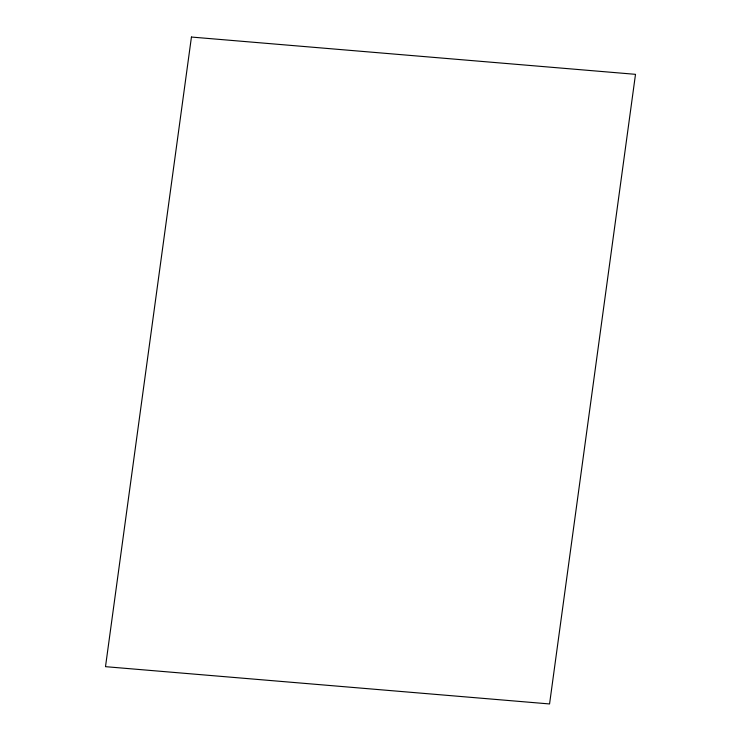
<?xml version="1.0" encoding="UTF-8"?>
<svg xmlns="http://www.w3.org/2000/svg" width="741" height="741" viewBox="0 0 741 741"><rect width="100%" height="100%" fill="white"/><g stroke="black" fill="none" stroke-linecap="round" stroke-linejoin="round"><path stroke-width="1.11" d="M191.437 37.05L105.5 666.668L549.563 703.95L635.5 74.332L191.437 37.05"/></g></svg>
